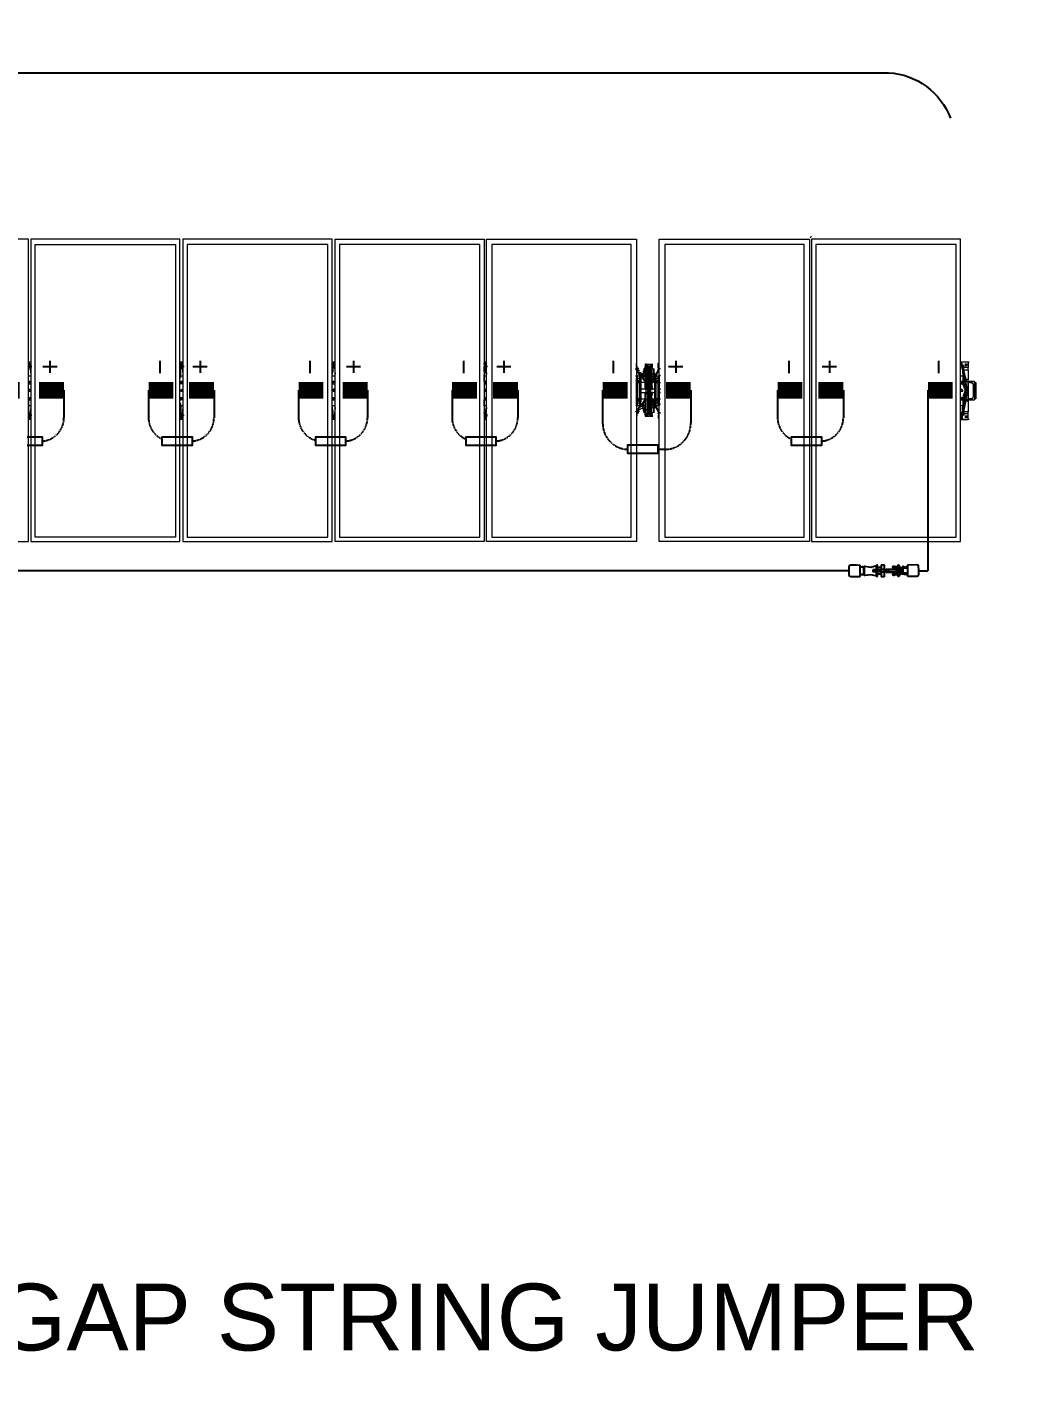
# Model space of a CAD drawing. Header units: feet. Extents: x -9903 to 12307, y -41 to 4121.
# Drawn here: x 2427 to 2721.9, y 1104.6 to 1510.7 of the extents above; entities that cross this region are included whole.
import ezdxf
from ezdxf import colors
from ezdxf.entities.mleader import LeaderData, LeaderLine
from ezdxf.lldxf.tags import DXFTag
from ezdxf.math import Vec2, Vec3

# ---------------------------------------------------------------- set-up
doc = ezdxf.new("R2010")
doc.units = ezdxf.units.FT
doc.header["$MEASUREMENT"] = 0
doc.linetypes.add('HIDDEN', pattern=[0.375, 0.25, -0.125])
for name, color, linetype in [('E-HARN-COMP', 8, 'Continuous'), ('E-TRNK-CABL-NEG', 6, 'HIDDEN'), ('E-TRUNK-CABLE-POS', 6, 'HIDDEN'), ('G-ANNO-TEXT', 1, 'Continuous'), ('Polarity-Text', 7, 'Continuous'), ('PV-DC-CABL-UG+', 5, 'DC+')]:
    doc.layers.add(name, color=color, linetype=linetype)
doc.styles.add('NEI-A', font='arial.ttf')
tags = doc.linetypes.add('DC+', pattern='A,0.176989,-0.049113,["DC+",NEI-A,S=0.1,R=0,X=0,Y=-0.05],-0.049113,-0.250887,0.176989', length=0.703091).pattern_tags.tags
tags[6] = DXFTag(74, 10)

# ---------------------------------------------------------------- blocks, each defined once
blk = doc.blocks.new('A$Cc93f9aa1')
at = {"lineweight": 5}
for points in [[(11.8429, 0.4666), (11.6112, 0.4666), (11.6112, 0), (11.8429, 0)], [(11.8462, 0), (12.0762, 0), (12.0762, 0.4666), (11.8462, 0.4666)], [(12.0812, 0), (12.3112, 0), (12.3112, 0.4666), (12.0812, 0.4666)], [(12.5462, 0), (12.3162, 0), (12.3162, 0.4666), (12.5462, 0.4666)], [(12.7811, 0.4666), (12.7811, 0), (12.5495, 0), (12.5495, 0.4666)], [(12.8161, 0.4666), (13.0478, 0.4666), (13.0478, 0), (12.8161, 0)], [(13.2811, 0.4666), (13.0511, 0.4666), (13.0511, 0), (13.2811, 0)], [(11.8529, 0.0067), (11.8529, 0.4583), (12.0695, 0.4583), (12.0695, 0.0067)], [(12.3045, 0.0067), (12.3045, 0.4583), (12.0878, 0.4583), (12.0878, 0.0067)], [(12.5395, 0.0067), (12.5395, 0.4583), (12.3228, 0.4583), (12.3228, 0.0067)], [(12.7728, 0.4583), (12.5578, 0.4583), (12.5578, 0.0067), (12.7728, 0.0067)], [(12.8245, 0.4583), (12.8245, 0.0067), (13.0395, 0.0067), (13.0395, 0.4583)], [(13.0578, 0.4583), (13.0578, 0.0067), (13.2745, 0.0067), (13.2745, 0.4583)], [(12.7928, 0.2667), (12.7945, 0.2667), (12.7945, 0.2583), (12.7928, 0.2583)], [(12.7978, 0.2717), (12.7961, 0.2717)], [(12.7978, 0.2617), (12.7961, 0.2617)], [(12.8045, 0.2617), (12.8028, 0.2617)], [(11.8445, 0.235), (11.8445, 0.2333), (11.8429, 0.2333), (11.8429, 0.2317), (11.8445, 0.2317), (11.8462, 0.2317), (11.8462, 0.2333)], [(12.0795, 0.235), (12.0778, 0.2333), (12.0778, 0.2317), (12.0812, 0.2317), (12.0812, 0.2333), (12.0795, 0.2333)], [(12.3145, 0.235), (12.3128, 0.235), (12.3128, 0.2317), (12.3162, 0.2317), (12.3162, 0.2333), (12.3145, 0.2333)], [(12.5478, 0.235), (12.5478, 0.2333), (12.5462, 0.2333), (12.5462, 0.2317), (12.5478, 0.2317), (12.5495, 0.2317), (12.5495, 0.2333), (12.5495, 0.235)], [(12.7828, 0.245), (12.7811, 0.245)], [(12.7828, 0.235), (12.7811, 0.235)], [(12.7845, 0.2483), (12.7861, 0.2483), (12.7861, 0.245), (12.7845, 0.245), (12.7828, 0.2467), (12.7828, 0.2483)], [(12.7845, 0.2483), (12.7828, 0.2467), (12.7845, 0.245), (12.7861, 0.2467)], [(12.7861, 0.2467), (12.7845, 0.2467)], [(12.7945, 0.2483), (12.7928, 0.2483), (12.7911, 0.25), (12.7928, 0.2483)], [(12.7978, 0.2467), (12.7978, 0.2183), (12.7961, 0.2183), (12.7961, 0.2467)], [(12.7978, 0.2367), (12.7961, 0.2367)], [(12.8011, 0.2183), (12.8011, 0.2467), (12.8028, 0.2467), (12.8028, 0.2183)], [(12.8128, 0.2483), (12.8111, 0.2467), (12.8128, 0.245), (12.8145, 0.2467)], [(12.8178, 0.235), (12.8161, 0.235)], [(13.2895, 0.25), (13.2878, 0.25)], [(12.7828, 0.23), (12.7811, 0.23)], [(12.7828, 0.22), (12.7811, 0.22)], [(12.7861, 0.2167), (12.7861, 0.2183), (12.7861, 0.22), (12.7845, 0.22), (12.7828, 0.22), (12.7828, 0.2183), (12.7828, 0.2167), (12.7845, 0.2167)], [(12.7845, 0.22), (12.7828, 0.2183), (12.7845, 0.2167), (12.7861, 0.2183)], [(12.7861, 0.2183), (12.7845, 0.2183)], [(12.7861, 0.2183), (12.7845, 0.2183)], [(12.7911, 0.2133), (12.7911, 0.215), (12.7945, 0.215), (12.7945, 0.2117), (12.7945, 0.21), (12.7928, 0.21), (12.7928, 0.2083)], [(12.7961, 0.2167), (12.7945, 0.2167)], [(12.7978, 0.23), (12.7961, 0.23)], [(12.7978, 0.23), (12.7961, 0.23)], [(12.8061, 0.23), (12.8045, 0.23)], [(12.8061, 0.23), (12.8045, 0.23)], [(12.8128, 0.22), (12.8111, 0.2183), (12.8128, 0.2167), (12.8145, 0.2183)], [(12.8145, 0.21), (12.8145, 0.2133), (12.8161, 0.2133), (12.8161, 0.2117)], [(12.8178, 0.23), (12.8161, 0.23)], [(13.2911, 0.23), (13.2895, 0.23), (13.2878, 0.22), (13.2895, 0.22)], [(13.2961, 0.22), (13.2945, 0.22)], [(12.7961, 0.1967), (12.7961, 0.195), (12.7945, 0.195)], [(12.7978, 0.2033), (12.7961, 0.2033)], [(12.7995, 0.1967), (12.7978, 0.1967)], [(12.7995, 0.195), (12.7978, 0.195)], [(12.8028, 0.195), (12.8011, 0.195)]]:
    blk.add_lwpolyline(points, close=True, dxfattribs=at)
at = {"color": 2, "lineweight": 5}
blk.add_lwpolyline([(13.0495, 0.4683), (13.0511, 0.4716)], dxfattribs=at)
at = {"lineweight": 5}
for points in [[(11.8462, 0.2767), (11.8429, 0.2767)], [(11.8445, 0.27), (11.8445, 0.2733), (11.8429, 0.2717), (11.8429, 0.27), (11.8429, 0.2683)], [(11.8445, 0.255), (11.8429, 0.255), (11.8429, 0.2633), (11.8445, 0.2733)], [(11.8445, 0.2733), (11.8445, 0.275), (11.8445, 0.2733)], [(12.0812, 0.2767), (12.0762, 0.2767)], [(12.0762, 0.255), (12.0778, 0.255), (12.0778, 0.2633), (12.0795, 0.2733)], [(12.0812, 0.275), (12.0795, 0.275), (12.0795, 0.2733), (12.0778, 0.2733), (12.0778, 0.27), (12.0778, 0.2683)], [(12.0795, 0.27), (12.0795, 0.2733), (12.0795, 0.275)], [(12.3162, 0.2767), (12.3112, 0.2767)], [(12.3128, 0.255), (12.3112, 0.255), (12.3112, 0.2567), (12.3128, 0.2633), (12.3128, 0.2733), (12.3128, 0.27), (12.3112, 0.2683)], [(12.3145, 0.27), (12.3145, 0.2733), (12.3145, 0.275), (12.3128, 0.275), (12.3128, 0.2733), (12.3145, 0.2733)], [(12.5495, 0.2767), (12.5462, 0.2767)], [(12.5478, 0.255), (12.5462, 0.255), (12.5462, 0.2567), (12.5478, 0.2633), (12.5478, 0.2733), (12.5478, 0.275), (12.5478, 0.2733), (12.5478, 0.2717), (12.5462, 0.27), (12.5462, 0.2683)], [(12.5478, 0.275), (12.5495, 0.275)], [(12.5495, 0.27), (12.5495, 0.2733)], [(12.7811, 0.2667), (12.7828, 0.2667), (12.7828, 0.2683), (12.7811, 0.2683), (12.7811, 0.27), (12.7811, 0.275)], [(12.8045, 0.2683), (12.8028, 0.2683), (12.8011, 0.2683), (12.8011, 0.27), (12.7995, 0.27), (12.7978, 0.27), (12.7995, 0.27), (12.7978, 0.27), (12.7961, 0.2717), (12.7961, 0.2733), (12.7945, 0.2733), (12.7945, 0.27), (12.7961, 0.27), (12.7961, 0.2683), (12.7978, 0.2683), (12.7995, 0.2683), (12.7995, 0.2667)], [(12.7961, 0.2733), (12.7978, 0.2733), (12.8028, 0.2733), (12.8045, 0.2733), (12.8061, 0.2733)], [(12.8061, 0.2717), (12.8045, 0.2717), (12.8028, 0.27), (12.8045, 0.27), (12.8045, 0.2733), (12.8045, 0.2717)], [(12.8111, 0.255), (12.8095, 0.255), (12.8111, 0.255), (12.8111, 0.2533), (12.8111, 0.2517), (12.8145, 0.2517), (12.8145, 0.255), (12.8111, 0.255), (12.8161, 0.265), (12.8145, 0.265), (12.8161, 0.2667), (12.8145, 0.2667), (12.8145, 0.27), (12.8145, 0.275), (12.8161, 0.275)], [(13.2928, 0.2767), (13.2811, 0.2767)], [(13.2828, 0.27), (13.2828, 0.2733), (13.2811, 0.2733), (13.2811, 0.2717)], [(13.2945, 0.2767), (13.2928, 0.2767), (13.2928, 0.2683), (13.2861, 0.2683), (13.2861, 0.2717), (13.2845, 0.2717), (13.2845, 0.27), (13.2828, 0.2733), (13.2845, 0.255), (13.2861, 0.255), (13.2861, 0.2533), (13.2845, 0.27), (13.2845, 0.2683), (13.2845, 0.2667), (13.2861, 0.265), (13.2861, 0.2683), (13.2845, 0.2683)], [(13.2828, 0.2733), (13.2828, 0.275), (13.2828, 0.2733)], [(13.2895, 0.2733), (13.2878, 0.2733), (13.2911, 0.2733), (13.2928, 0.2733)], [(11.8445, 0.2467), (11.8429, 0.2467), (11.8429, 0.255)], [(12.0812, 0.2467), (12.0778, 0.2467), (12.0762, 0.2467), (12.0762, 0.2517), (12.0778, 0.2533), (12.0778, 0.255)], [(12.3128, 0.2467), (12.3112, 0.2467), (12.3112, 0.255)], [(12.5478, 0.2467), (12.5462, 0.2467), (12.5462, 0.255)], [(12.7861, 0.2117), (12.7861, 0.2133), (12.7828, 0.2133), (12.7828, 0.2117), (12.7811, 0.21), (12.7811, 0.2133), (12.7828, 0.2133), (12.7828, 0.215), (12.7811, 0.215), (12.7811, 0.25), (12.7828, 0.25), (12.7828, 0.2517), (12.7828, 0.2533), (12.7811, 0.255), (12.7811, 0.2533), (12.7811, 0.255), (12.7811, 0.2517), (12.7861, 0.2517), (12.7861, 0.2533), (12.7861, 0.255), (12.7828, 0.265), (12.7811, 0.265), (12.7795, 0.2667)], [(12.7795, 0.255), (12.7795, 0.255)], [(12.7811, 0.27), (12.7811, 0.27)], [(12.7811, 0.2667), (12.7811, 0.2667)], [(12.7811, 0.265), (12.7861, 0.255), (12.7811, 0.255), (12.7811, 0.2567)], [(12.7811, 0.25), (12.7811, 0.2517)], [(12.7845, 0.2667), (12.7828, 0.2667), (12.7828, 0.2633), (12.7828, 0.265), (12.7845, 0.265), (12.7845, 0.2633)], [(12.7845, 0.2617), (12.7911, 0.2583), (12.7911, 0.2567)], [(12.7861, 0.2583), (12.7911, 0.2533)], [(12.7895, 0.2533), (12.7878, 0.2533), (12.7895, 0.2533), (12.7895, 0.2517), (12.7911, 0.2517), (12.7878, 0.255), (12.7878, 0.2517), (12.7861, 0.2517), (12.7878, 0.2517), (12.7878, 0.215), (12.7861, 0.215)], [(12.7861, 0.255), (12.7878, 0.255), (12.7861, 0.255), (12.7861, 0.2533)], [(12.7928, 0.2667), (12.7911, 0.2617), (12.7911, 0.25), (12.7911, 0.2517)], [(12.7911, 0.26), (12.7911, 0.25), (12.7928, 0.25), (12.7945, 0.2483), (12.7961, 0.2483)], [(12.7945, 0.255), (12.7945, 0.25), (12.7928, 0.25), (12.7911, 0.2517), (12.7928, 0.2567), (12.7928, 0.255), (12.7945, 0.255), (12.7945, 0.2583)], [(12.7928, 0.2667), (12.7928, 0.2667)], [(12.7928, 0.26), (12.7928, 0.26)], [(12.7961, 0.27), (12.7945, 0.27), (12.7961, 0.27), (12.7978, 0.27), (12.7961, 0.27), (12.7978, 0.27), (12.7978, 0.2683), (12.7961, 0.2683), (12.7961, 0.2467)], [(12.7961, 0.2383), (12.7945, 0.2383), (12.7945, 0.2617), (12.7945, 0.27)], [(12.7945, 0.2667), (12.7961, 0.2667)], [(12.7961, 0.27), (12.7961, 0.27)], [(12.8028, 0.2467), (12.8028, 0.2683), (12.8011, 0.2683), (12.8011, 0.2467), (12.7995, 0.2467), (12.7995, 0.2183), (12.7978, 0.2183), (12.7978, 0.1967), (12.7961, 0.1967), (12.7961, 0.2183)], [(12.7978, 0.2717), (12.7995, 0.2717)], [(12.7978, 0.2667), (12.7995, 0.2667), (12.7995, 0.2467), (12.7978, 0.2467), (12.7978, 0.2683), (12.7995, 0.2683), (12.8011, 0.2683), (12.8028, 0.2683), (12.8028, 0.27), (12.8011, 0.27), (12.8028, 0.27), (12.8011, 0.27), (12.8028, 0.27), (12.8045, 0.27), (12.8028, 0.27), (12.8045, 0.27), (12.8061, 0.27)], [(12.8011, 0.2667), (12.8028, 0.2667)], [(12.8028, 0.2717), (12.8045, 0.2717), (12.8028, 0.2717)], [(12.8045, 0.27), (12.8045, 0.2617), (12.8045, 0.2383), (12.8028, 0.2383)], [(12.8028, 0.27), (12.8028, 0.27)], [(12.8078, 0.2517), (12.8078, 0.25), (12.8078, 0.2617), (12.8078, 0.2667), (12.8078, 0.2583), (12.8045, 0.2583), (12.8045, 0.2667), (12.8061, 0.2667), (12.8045, 0.2667)], [(12.8045, 0.2583), (12.8045, 0.255), (12.8078, 0.255), (12.8078, 0.2567), (12.8078, 0.2583)], [(12.8078, 0.2567), (12.8078, 0.2517), (12.8078, 0.25), (12.8061, 0.25), (12.8045, 0.255)], [(12.8061, 0.2667), (12.8061, 0.2667)], [(12.8061, 0.25), (12.8061, 0.2483), (12.8078, 0.25), (12.8061, 0.2483), (12.8078, 0.25), (12.8095, 0.25), (12.8095, 0.26)], [(12.8078, 0.26), (12.8078, 0.26)], [(12.8145, 0.265), (12.8095, 0.255), (12.8111, 0.255), (12.8111, 0.2533)], [(12.8145, 0.255), (12.8161, 0.255), (12.8161, 0.2533), (12.8161, 0.255), (12.8161, 0.2533), (12.8161, 0.2517), (12.8145, 0.2517), (12.8145, 0.25), (12.8161, 0.25), (12.8161, 0.215), (12.8145, 0.215), (12.8145, 0.2133), (12.8111, 0.2133), (12.8111, 0.2117), (12.8111, 0.21), (12.8095, 0.21), (12.8145, 0.2), (12.8161, 0.2), (12.8145, 0.2017)], [(12.8111, 0.215), (12.8095, 0.215), (12.8095, 0.2517), (12.8111, 0.2517), (12.8095, 0.2517), (12.8095, 0.255)], [(12.8095, 0.2517), (12.8095, 0.2517)], [(12.8111, 0.2517), (12.8111, 0.2517)], [(12.8145, 0.27), (12.8145, 0.27)], [(12.8145, 0.2667), (12.8145, 0.2667)], [(12.8161, 0.2567), (12.8161, 0.255)], [(12.8161, 0.2517), (12.8161, 0.25)], [(12.8178, 0.255), (12.8178, 0.255)], [(13.2845, 0.255), (13.2845, 0.2467), (13.2811, 0.2467)], [(13.2811, 0.245), (13.2845, 0.245), (13.2861, 0.245), (13.2861, 0.2533), (13.2878, 0.25), (13.2878, 0.2467)], [(13.2845, 0.2667), (13.2878, 0.25), (13.2895, 0.25), (13.2861, 0.265), (13.2928, 0.265), (13.2928, 0.2683)], [(13.2928, 0.265), (13.2928, 0.25), (13.2895, 0.25), (13.2895, 0.2467), (13.2878, 0.2467), (13.2878, 0.245), (13.2861, 0.245), (13.2878, 0.245), (13.2895, 0.245), (13.2895, 0.2467), (13.2928, 0.2467), (13.2928, 0.25)], [(13.2878, 0.2717), (13.2911, 0.2717)], [(11.8462, 0.2467), (11.8429, 0.2467)], [(11.8462, 0.245), (11.8429, 0.245), (11.8445, 0.245)], [(11.8429, 0.245), (11.8429, 0.2433), (11.8462, 0.2433)], [(12.0762, 0.2467), (12.0778, 0.2467)], [(12.0812, 0.245), (12.0778, 0.245), (12.0762, 0.245)], [(12.0812, 0.2433), (12.0778, 0.2433), (12.0762, 0.2433)], [(12.0778, 0.2433), (12.0778, 0.245)], [(12.3162, 0.2467), (12.3112, 0.2467)], [(12.3162, 0.245), (12.3112, 0.245), (12.3128, 0.245)], [(12.3112, 0.245), (12.3112, 0.2433), (12.3162, 0.2433)], [(12.5495, 0.2467), (12.5462, 0.2467)], [(12.5495, 0.245), (12.5462, 0.245), (12.5478, 0.245)], [(12.5462, 0.245), (12.5462, 0.2433), (12.5495, 0.2433)], [(12.7811, 0.2467), (12.7828, 0.2467), (12.7828, 0.2483), (12.7845, 0.2483), (12.7861, 0.2483), (12.7861, 0.2467), (12.7878, 0.2467)], [(12.7828, 0.2483), (12.7828, 0.2483)], [(12.7828, 0.2467), (12.7828, 0.245), (12.7845, 0.245), (12.7861, 0.245), (12.7861, 0.2467), (12.7845, 0.2467), (12.7861, 0.2467), (12.7845, 0.2467), (12.7861, 0.2467), (12.7845, 0.2467), (12.7861, 0.2467), (12.7845, 0.2467)], [(12.7828, 0.2467), (12.7828, 0.2467)], [(12.7828, 0.245), (12.7828, 0.245)], [(12.7845, 0.2483), (12.7845, 0.2483)], [(12.7845, 0.245), (12.7845, 0.245)], [(12.7861, 0.2483), (12.7861, 0.2483)], [(12.7861, 0.2467), (12.7861, 0.2467)], [(12.7861, 0.245), (12.7861, 0.245)], [(12.7945, 0.245), (12.7878, 0.245)], [(12.7978, 0.235), (12.7961, 0.235), (12.7945, 0.235), (12.7945, 0.2367), (12.7945, 0.2383), (12.7945, 0.2367), (12.7961, 0.235), (12.7878, 0.235), (12.7878, 0.23), (12.7961, 0.23), (12.7945, 0.2283), (12.7945, 0.2267), (12.7945, 0.23), (12.7961, 0.23), (12.7945, 0.23)], [(12.7945, 0.2467), (12.7945, 0.2483), (12.7961, 0.2483), (12.7945, 0.2483), (12.7945, 0.25)], [(12.8028, 0.23), (12.8095, 0.23), (12.8095, 0.235), (12.8028, 0.235)], [(12.8095, 0.2483), (12.8045, 0.2483), (12.8061, 0.2483), (12.8078, 0.2483), (12.8061, 0.2483), (12.8078, 0.2483)], [(12.8095, 0.245), (12.8045, 0.245), (12.8061, 0.2467), (12.8095, 0.2467)], [(12.8061, 0.235), (12.8045, 0.235), (12.8045, 0.2383), (12.8061, 0.2383)], [(12.8045, 0.2383), (12.8045, 0.2367), (12.8061, 0.2367), (12.8045, 0.2367), (12.8045, 0.235)], [(12.8095, 0.235), (12.8111, 0.235)], [(12.8111, 0.2467), (12.8111, 0.245), (12.8111, 0.2483), (12.8128, 0.2483), (12.8111, 0.2483), (12.8111, 0.2467), (12.8128, 0.2467), (12.8145, 0.2467), (12.8128, 0.245), (12.8111, 0.245), (12.8128, 0.245), (12.8145, 0.245), (12.8145, 0.2467), (12.8128, 0.2467), (12.8145, 0.2467), (12.8128, 0.2467), (12.8145, 0.2467), (12.8128, 0.2467), (12.8145, 0.2467), (12.8128, 0.2467), (12.8145, 0.2467), (12.8145, 0.2483), (12.8128, 0.2483), (12.8145, 0.2483), (12.8145, 0.2467)], [(12.8111, 0.2483), (12.8111, 0.2483)], [(12.8111, 0.2467), (12.8111, 0.2467)], [(12.8111, 0.245), (12.8111, 0.245)], [(12.8128, 0.2483), (12.8128, 0.2483)], [(12.8128, 0.245), (12.8128, 0.245)], [(12.8145, 0.2483), (12.8145, 0.2483)], [(12.8145, 0.2467), (12.8145, 0.2467)], [(12.8145, 0.245), (12.8145, 0.245)], [(12.8161, 0.245), (12.8178, 0.245)], [(13.2811, 0.2433), (13.2845, 0.2433), (13.2845, 0.245), (13.2845, 0.2433), (13.2845, 0.245)], [(13.2811, 0.2317), (13.2845, 0.2317), (13.2845, 0.2333), (13.2828, 0.2333), (13.2828, 0.235), (13.2811, 0.2333)], [(13.2895, 0.2317), (13.2895, 0.235), (13.2861, 0.2433), (13.2861, 0.245), (13.2845, 0.245), (13.2845, 0.2467)], [(13.2878, 0.235), (13.2845, 0.2433), (13.2861, 0.2433), (13.2845, 0.2433), (13.2861, 0.2433), (13.2861, 0.245), (13.2845, 0.245), (13.2861, 0.245)], [(13.2895, 0.235), (13.2878, 0.235), (13.2878, 0.2317), (13.2845, 0.2233)], [(13.2878, 0.245), (13.2895, 0.235), (13.2911, 0.235), (13.2895, 0.235), (13.2895, 0.23), (13.2878, 0.23)], [(13.2911, 0.2317), (13.2911, 0.235), (13.2895, 0.245)], [(13.2945, 0.2467), (13.2928, 0.2467), (13.2945, 0.2467), (13.2961, 0.245), (13.2978, 0.245), (13.2961, 0.245), (13.2928, 0.245), (13.2928, 0.2183), (13.2945, 0.2183), (13.2945, 0.22), (13.2961, 0.22), (13.2961, 0.2183), (13.2961, 0.22), (13.2978, 0.22), (13.2995, 0.22), (13.2995, 0.2217)], [(13.2978, 0.2467), (13.2961, 0.2467), (13.2945, 0.2467), (13.2928, 0.2467), (13.2928, 0.245), (13.2945, 0.245)], [(13.2928, 0.2467), (13.2961, 0.2467), (13.2978, 0.2467), (13.2978, 0.245), (13.2995, 0.245), (13.2995, 0.2433), (13.3011, 0.2433)], [(13.2928, 0.22), (13.2928, 0.2233), (13.2928, 0.2417), (13.2928, 0.245)], [(13.3028, 0.2467), (13.2995, 0.2467), (13.2945, 0.2467), (13.2961, 0.2467), (13.2961, 0.245)], [(13.2995, 0.2433), (13.2995, 0.245), (13.2978, 0.245), (13.2961, 0.245), (13.2961, 0.2467)], [(13.2995, 0.245), (13.2978, 0.245)], [(13.3011, 0.2283), (13.3011, 0.2233), (13.3011, 0.2433), (13.3011, 0.2383)], [(13.3011, 0.2267), (13.3011, 0.2283), (13.3011, 0.2383), (13.3028, 0.2383)], [(13.3011, 0.2367), (13.3011, 0.2383), (13.3011, 0.2367)], [(13.3028, 0.245), (13.3045, 0.245), (13.3045, 0.22), (13.3028, 0.22)], [(11.8462, 0.2217), (11.8429, 0.2217), (11.8429, 0.22)], [(11.8462, 0.22), (11.8429, 0.22), (11.8445, 0.22)], [(11.8445, 0.2183), (11.8429, 0.2183), (11.8429, 0.21), (11.8429, 0.2), (11.8445, 0.1933), (11.8445, 0.1917), (11.8462, 0.1917)], [(11.8429, 0.2183), (11.8462, 0.2183)], [(12.0812, 0.2217), (12.0778, 0.2217), (12.0762, 0.2217)], [(12.0762, 0.22), (12.0778, 0.22), (12.0812, 0.22)], [(12.0778, 0.21), (12.0778, 0.2117), (12.0762, 0.215), (12.0762, 0.2183), (12.0778, 0.2183), (12.0762, 0.2183)], [(12.0762, 0.21), (12.0778, 0.21), (12.0778, 0.2), (12.0795, 0.1933), (12.0795, 0.1917), (12.0812, 0.1917)], [(12.0778, 0.22), (12.0778, 0.2217)], [(12.0812, 0.2183), (12.0778, 0.2183)], [(12.3162, 0.2217), (12.3112, 0.2217), (12.3112, 0.22)], [(12.3162, 0.22), (12.3112, 0.22), (12.3128, 0.22)], [(12.3145, 0.1917), (12.3128, 0.1917), (12.3128, 0.2), (12.3112, 0.21), (12.3112, 0.2183), (12.3128, 0.2183)], [(12.3112, 0.2183), (12.3162, 0.2183)], [(12.5495, 0.2217), (12.5462, 0.2217), (12.5462, 0.22)], [(12.5495, 0.22), (12.5462, 0.22), (12.5478, 0.22)], [(12.5478, 0.1917), (12.5478, 0.2), (12.5462, 0.21), (12.5462, 0.2183), (12.5478, 0.2183)], [(12.5462, 0.2183), (12.5495, 0.2183)], [(12.7795, 0.21), (12.7795, 0.21)], [(12.7811, 0.2183), (12.7828, 0.2183), (12.7828, 0.22), (12.7845, 0.22), (12.7861, 0.22), (12.7861, 0.2183), (12.7861, 0.2167), (12.7845, 0.2167), (12.7828, 0.2183)], [(12.7811, 0.2133), (12.7811, 0.215)], [(12.7811, 0.2117), (12.7811, 0.21), (12.7861, 0.21), (12.7811, 0.2), (12.7828, 0.2), (12.7861, 0.21), (12.7861, 0.2117), (12.7861, 0.21), (12.7878, 0.21), (12.7911, 0.2133), (12.7895, 0.2133), (12.7895, 0.2117), (12.7878, 0.2117), (12.7895, 0.2117)], [(12.7828, 0.22), (12.7828, 0.22)], [(12.7828, 0.2183), (12.7828, 0.2183)], [(12.7828, 0.2167), (12.7828, 0.2167)], [(12.7845, 0.22), (12.7845, 0.22)], [(12.7845, 0.2183), (12.7861, 0.2183)], [(12.7845, 0.2183), (12.7861, 0.2183)], [(12.7845, 0.2183), (12.7861, 0.2183)], [(12.7845, 0.2183), (12.7861, 0.2183)], [(12.7845, 0.2183), (12.7861, 0.2183)], [(12.7845, 0.2167), (12.7845, 0.2167)], [(12.7861, 0.22), (12.7861, 0.22)], [(12.7861, 0.2183), (12.7861, 0.2183)], [(12.7861, 0.2167), (12.7861, 0.2167)], [(12.7861, 0.215), (12.7861, 0.215)], [(12.7861, 0.2133), (12.7878, 0.2133), (12.7878, 0.21), (12.7861, 0.21)], [(12.7861, 0.2067), (12.7911, 0.2117)], [(12.7878, 0.22), (12.7945, 0.22)], [(12.7878, 0.215), (12.7878, 0.215)], [(12.7911, 0.205), (12.7911, 0.215), (12.7928, 0.2167), (12.7945, 0.2167), (12.7928, 0.2167), (12.7911, 0.215)], [(12.7928, 0.1983), (12.7911, 0.205), (12.7911, 0.215), (12.7911, 0.2133)], [(12.7945, 0.215), (12.7945, 0.2167), (12.7928, 0.215)], [(12.7945, 0.2067), (12.7945, 0.1983), (12.7928, 0.1983), (12.7928, 0.2067), (12.7945, 0.2067), (12.7945, 0.21)], [(12.7945, 0.195), (12.7945, 0.1933), (12.7961, 0.1933), (12.7961, 0.195), (12.7945, 0.195), (12.7945, 0.2033), (12.7945, 0.2267), (12.7961, 0.2267)], [(12.7961, 0.2167), (12.7945, 0.2167), (12.7945, 0.2183)], [(12.7961, 0.1933), (12.8028, 0.1933), (12.8045, 0.1933), (12.8028, 0.1933), (12.8028, 0.195), (12.8011, 0.195), (12.8028, 0.195), (12.8045, 0.195), (12.8045, 0.2033), (12.8028, 0.2033), (12.8045, 0.2033), (12.8045, 0.2267), (12.8028, 0.2267)], [(12.8028, 0.2183), (12.8028, 0.1967), (12.8011, 0.1967), (12.8011, 0.2183), (12.7995, 0.2183), (12.7995, 0.1983), (12.7978, 0.1983)], [(12.8045, 0.2267), (12.8045, 0.23), (12.8045, 0.2267), (12.8061, 0.2267)], [(12.8095, 0.2183), (12.8061, 0.2183), (12.8045, 0.22), (12.8095, 0.22)], [(12.8095, 0.205), (12.8095, 0.215), (12.8078, 0.215), (12.8061, 0.2167), (12.8045, 0.2167), (12.8095, 0.2167)], [(12.8045, 0.21), (12.8045, 0.2067), (12.8078, 0.2067), (12.8078, 0.2083), (12.8078, 0.21), (12.8061, 0.21), (12.8045, 0.2117), (12.8061, 0.215), (12.8078, 0.215), (12.8078, 0.2083)], [(12.8061, 0.215), (12.8061, 0.2167), (12.8078, 0.2167), (12.8061, 0.2167), (12.8078, 0.215), (12.8061, 0.2167), (12.8078, 0.2167)], [(12.8078, 0.2067), (12.8078, 0.1983), (12.8078, 0.215), (12.8078, 0.2133)], [(12.8095, 0.215), (12.8095, 0.215)], [(12.8111, 0.2117), (12.8095, 0.2117), (12.8095, 0.21), (12.8095, 0.2133), (12.8111, 0.2133)], [(12.8095, 0.21), (12.8111, 0.21)], [(12.8128, 0.2183), (12.8145, 0.2183), (12.8128, 0.2183), (12.8145, 0.2183), (12.8128, 0.2183), (12.8145, 0.2183), (12.8128, 0.2183), (12.8145, 0.2183), (12.8128, 0.2183), (12.8145, 0.2183), (12.8145, 0.22), (12.8128, 0.22), (12.8111, 0.22), (12.8111, 0.2183), (12.8111, 0.2167), (12.8128, 0.2167), (12.8145, 0.2183), (12.8145, 0.2167), (12.8128, 0.2167), (12.8111, 0.2167), (12.8111, 0.2183), (12.8111, 0.22), (12.8128, 0.22), (12.8145, 0.22), (12.8145, 0.2183)], [(12.8111, 0.22), (12.8111, 0.22)], [(12.8111, 0.2183), (12.8111, 0.2183)], [(12.8111, 0.2167), (12.8111, 0.2167)], [(12.8111, 0.215), (12.8111, 0.215)], [(12.8161, 0.2), (12.8111, 0.21), (12.8145, 0.21)], [(12.8128, 0.22), (12.8128, 0.22)], [(12.8128, 0.2167), (12.8128, 0.2167)], [(12.8145, 0.22), (12.8145, 0.22)], [(12.8145, 0.2183), (12.8145, 0.2183)], [(12.8145, 0.2167), (12.8145, 0.2167)], [(12.8161, 0.22), (12.8178, 0.22)], [(12.8161, 0.215), (12.8161, 0.2133)], [(12.8178, 0.2117), (12.8161, 0.2117), (12.8161, 0.21)], [(12.8178, 0.21), (12.8178, 0.21)], [(13.2861, 0.2217), (13.2845, 0.2217), (13.2845, 0.22), (13.2845, 0.2217), (13.2811, 0.2217)], [(13.2811, 0.22), (13.2845, 0.22), (13.2861, 0.22), (13.2878, 0.22)], [(13.2811, 0.2183), (13.2845, 0.2183)], [(13.2828, 0.1917), (13.2845, 0.21), (13.2861, 0.2117), (13.2861, 0.22), (13.2878, 0.22), (13.2895, 0.22), (13.2895, 0.2183), (13.2878, 0.2183), (13.2878, 0.22), (13.2878, 0.215), (13.2878, 0.2167), (13.2895, 0.2167), (13.2878, 0.2167), (13.2878, 0.215), (13.2845, 0.2), (13.2861, 0.2), (13.2895, 0.2167), (13.2928, 0.2167), (13.2928, 0.2)], [(13.2845, 0.2217), (13.2845, 0.22), (13.2861, 0.22), (13.2861, 0.2217), (13.2845, 0.2217), (13.2861, 0.2217), (13.2845, 0.22), (13.2861, 0.22), (13.2845, 0.22), (13.2845, 0.2183), (13.2845, 0.21)], [(13.2845, 0.1967), (13.2845, 0.195), (13.2861, 0.2117), (13.2878, 0.215), (13.2895, 0.215)], [(13.2878, 0.2217), (13.2861, 0.2217), (13.2895, 0.23), (13.2911, 0.23)], [(13.2928, 0.2167), (13.2928, 0.2183), (13.2895, 0.2183), (13.2895, 0.2167)], [(13.3011, 0.2217), (13.2995, 0.2217), (13.2995, 0.22), (13.2978, 0.22), (13.2978, 0.2183), (13.2961, 0.2183), (13.2928, 0.2183), (13.2945, 0.2183), (13.2995, 0.2183), (13.3028, 0.2183)], [(13.2945, 0.22), (13.2928, 0.22), (13.2961, 0.22), (13.2978, 0.22), (13.2961, 0.22), (13.2978, 0.22), (13.2995, 0.22)], [(13.2928, 0.2183), (13.2945, 0.2183)], [(11.8445, 0.19), (11.8445, 0.1933), (11.8429, 0.1933), (11.8429, 0.195), (11.8429, 0.1967)], [(11.8445, 0.195), (11.8445, 0.1917), (11.8445, 0.19), (11.8462, 0.19)], [(12.0778, 0.1967), (12.0778, 0.195), (12.0778, 0.1917), (12.0795, 0.1917), (12.0795, 0.19), (12.0795, 0.1917), (12.0795, 0.195)], [(12.3112, 0.1967), (12.3128, 0.195), (12.3128, 0.19), (12.3145, 0.19), (12.3145, 0.1917), (12.3145, 0.195)], [(12.5462, 0.1967), (12.5462, 0.195), (12.5478, 0.1933), (12.5478, 0.19), (12.5495, 0.19)], [(12.5495, 0.195), (12.5495, 0.1917), (12.5478, 0.1917), (12.5478, 0.19)], [(12.7811, 0.2017), (12.7795, 0.2)], [(12.7811, 0.1983), (12.7828, 0.1983), (12.7811, 0.1967)], [(12.7811, 0.1983), (12.7811, 0.1983)], [(12.7811, 0.195), (12.7811, 0.19)], [(12.7811, 0.195), (12.7811, 0.195)], [(12.7845, 0.2017), (12.7845, 0.2), (12.7828, 0.2), (12.7828, 0.2017), (12.7828, 0.1983), (12.7845, 0.1983)], [(12.7845, 0.2033), (12.7911, 0.2067), (12.7911, 0.2083)], [(12.7928, 0.205), (12.7928, 0.205)], [(12.7945, 0.1983), (12.7961, 0.1983)], [(12.7978, 0.1933), (12.7961, 0.1933), (12.7978, 0.1933), (12.7961, 0.1933), (12.7978, 0.195), (12.7995, 0.195), (12.7978, 0.195), (12.7978, 0.1967)], [(12.7978, 0.195), (12.7961, 0.195), (12.7961, 0.1967)], [(12.7995, 0.1983), (12.7995, 0.1967), (12.8011, 0.1967), (12.8028, 0.1967), (12.8011, 0.1967), (12.8011, 0.195), (12.8028, 0.195), (12.8045, 0.1933), (12.8061, 0.1933), (12.8045, 0.1933), (12.8028, 0.1933)], [(12.8011, 0.1983), (12.8028, 0.1983)], [(12.8028, 0.195), (12.8028, 0.1967), (12.8028, 0.195), (12.8045, 0.195), (12.8045, 0.1933)], [(12.8061, 0.195), (12.8045, 0.195), (12.8028, 0.1967)], [(12.8045, 0.1983), (12.8061, 0.1983), (12.8045, 0.1983), (12.8045, 0.2067)], [(12.8078, 0.205), (12.8078, 0.205)], [(12.8145, 0.1967), (12.8145, 0.1983), (12.8161, 0.1983)], [(12.8145, 0.1983), (12.8145, 0.1983)], [(12.8145, 0.195), (12.8145, 0.19), (12.8161, 0.19)], [(13.2811, 0.1933), (13.2828, 0.1917), (13.2828, 0.19), (13.2845, 0.19)], [(13.2945, 0.1883), (13.2928, 0.1883), (13.2928, 0.1967), (13.2861, 0.1967), (13.2861, 0.195), (13.2845, 0.195), (13.2828, 0.1917), (13.2828, 0.19)], [(13.2845, 0.1917), (13.2828, 0.1917), (13.2828, 0.195)], [(13.2928, 0.1967), (13.2928, 0.2), (13.2861, 0.2), (13.2861, 0.1967), (13.2845, 0.1967), (13.2845, 0.1983)], [(13.2911, 0.1933), (13.2878, 0.1933)], [(13.2895, 0.1917), (13.2878, 0.1917), (13.2911, 0.1917), (13.2928, 0.1917)], [(11.8462, 0.1883), (11.8429, 0.1883)], [(12.0812, 0.1883), (12.0762, 0.1883)], [(12.3162, 0.1883), (12.3112, 0.1883)], [(12.5495, 0.1883), (12.5462, 0.1883)], [(13.2811, 0.1883), (13.2928, 0.1883)]]:
    blk.add_lwpolyline(points, dxfattribs=at)
at = {"color": 8, "lineweight": 5, "true_color": 0x808080}
for points in [[(11.8462, 0.2767), (11.8429, 0.2767)], [(11.8429, 0.2733), (11.8429, 0.275), (11.8445, 0.275)], [(11.8445, 0.2733), (11.8445, 0.2733)], [(11.8445, 0.2733), (11.8462, 0.2583)], [(12.0812, 0.2767), (12.0762, 0.2767)], [(12.0762, 0.2733), (12.0778, 0.2733), (12.0778, 0.275), (12.0795, 0.275)], [(12.0795, 0.2733), (12.0795, 0.2733)], [(12.0795, 0.2733), (12.0812, 0.2583)], [(12.3162, 0.2767), (12.3112, 0.2767)], [(12.3112, 0.2733), (12.3128, 0.2733), (12.3128, 0.275)], [(12.3145, 0.2733), (12.3145, 0.2733)], [(12.3145, 0.2733), (12.3162, 0.2583)], [(12.5495, 0.2767), (12.5462, 0.2767)], [(12.5462, 0.2733), (12.5462, 0.275), (12.5478, 0.275)], [(12.5478, 0.2733), (12.5495, 0.2583)], [(12.5495, 0.2733), (12.5495, 0.2733)], [(12.7961, 0.2733), (12.7961, 0.2717)], [(12.8028, 0.2717), (12.8028, 0.2733)], [(13.2928, 0.2767), (13.2811, 0.2767)], [(13.2811, 0.275), (13.2828, 0.275)], [(13.2811, 0.265), (13.2828, 0.2733)], [(11.8429, 0.2617), (11.8429, 0.27), (11.8445, 0.27)], [(11.8429, 0.2667), (11.8429, 0.2683)], [(11.8462, 0.255), (11.8429, 0.255)], [(11.8462, 0.2683), (11.8462, 0.27)], [(12.0762, 0.27), (12.0778, 0.27), (12.0778, 0.2683), (12.0762, 0.2617)], [(12.0762, 0.2683), (12.0778, 0.2683), (12.0762, 0.2667)], [(12.0812, 0.255), (12.0778, 0.255)], [(12.0812, 0.2683), (12.0812, 0.27)], [(12.3112, 0.27), (12.3128, 0.27), (12.3128, 0.2683), (12.3112, 0.2617)], [(12.3112, 0.2667), (12.3112, 0.2683), (12.3128, 0.2683)], [(12.3162, 0.255), (12.3112, 0.255)], [(12.3162, 0.2683), (12.3145, 0.27)], [(12.5462, 0.2617), (12.5462, 0.27), (12.5478, 0.27)], [(12.5462, 0.2667), (12.5462, 0.2683)], [(12.5495, 0.255), (12.5462, 0.255)], [(12.5495, 0.2683), (12.5495, 0.27)], [(12.7795, 0.2567), (12.7795, 0.2567)], [(12.7811, 0.2567), (12.7828, 0.2567)], [(12.7845, 0.26), (12.7861, 0.2583), (12.7878, 0.2583), (12.7895, 0.2567), (12.7911, 0.255)], [(12.7861, 0.2483), (12.7861, 0.2517)], [(12.7945, 0.2617), (12.7945, 0.27)], [(12.7945, 0.2583), (12.7961, 0.2583)], [(12.7945, 0.255), (12.7961, 0.255)], [(12.7961, 0.2717), (12.7961, 0.2717)], [(12.7961, 0.27), (12.7978, 0.27), (12.7995, 0.27), (12.7978, 0.27), (12.7995, 0.27), (12.8011, 0.27), (12.8028, 0.27), (12.8011, 0.27)], [(12.7961, 0.2617), (12.7961, 0.2383), (12.7961, 0.235), (12.7978, 0.235)], [(12.8028, 0.2717), (12.8028, 0.2717)], [(12.8028, 0.27), (12.8045, 0.27), (12.8045, 0.2617)], [(12.8028, 0.2617), (12.8028, 0.2383), (12.8028, 0.235)], [(12.8045, 0.2583), (12.8061, 0.2583)], [(12.8045, 0.255), (12.8061, 0.255)], [(12.8111, 0.2517), (12.8111, 0.2483)], [(12.8161, 0.2667), (12.8178, 0.2667)], [(12.8161, 0.2567), (12.8178, 0.2567)], [(12.8161, 0.2567), (12.8161, 0.2567)], [(13.2845, 0.255), (13.2811, 0.255)], [(12.7828, 0.25), (12.7828, 0.2483)], [(12.7828, 0.245), (12.7828, 0.22)], [(12.7861, 0.22), (12.7861, 0.245)], [(12.7945, 0.25), (12.7961, 0.25)], [(12.8045, 0.25), (12.8061, 0.25)], [(12.8045, 0.235), (12.8061, 0.235)], [(12.8111, 0.245), (12.8111, 0.22)], [(12.8145, 0.2483), (12.8145, 0.25)], [(12.8145, 0.22), (12.8145, 0.245)], [(13.2961, 0.245), (13.2978, 0.245)], [(13.3028, 0.2467), (13.3028, 0.2183)], [(11.8429, 0.21), (11.8462, 0.21)], [(12.0778, 0.21), (12.0812, 0.21)], [(12.3112, 0.21), (12.3162, 0.21)], [(12.5462, 0.21), (12.5495, 0.21)], [(12.7811, 0.21), (12.7811, 0.2083)], [(12.7828, 0.2167), (12.7828, 0.215)], [(12.7911, 0.21), (12.7895, 0.2083), (12.7878, 0.2083), (12.7861, 0.2067), (12.7845, 0.205)], [(12.7861, 0.215), (12.7861, 0.2167)], [(12.7945, 0.215), (12.7961, 0.215)], [(12.7945, 0.2117), (12.7961, 0.2117)], [(12.7961, 0.2033), (12.7961, 0.2267), (12.7961, 0.23), (12.7978, 0.23)], [(12.8028, 0.2033), (12.8028, 0.23)], [(12.8045, 0.23), (12.8061, 0.23)], [(12.8061, 0.215), (12.8045, 0.215)], [(12.8045, 0.2117), (12.8061, 0.2117)], [(12.8111, 0.2167), (12.8111, 0.215)], [(12.8145, 0.215), (12.8145, 0.2167)], [(12.8161, 0.2083), (12.8161, 0.21)], [(13.2811, 0.21), (13.2845, 0.21)], [(13.2961, 0.22), (13.2978, 0.22)], [(11.8429, 0.2033), (11.8429, 0.195), (11.8445, 0.195)], [(11.8445, 0.1967), (11.8429, 0.1967), (11.8429, 0.1983)], [(11.8445, 0.19), (11.8429, 0.19), (11.8429, 0.1917)], [(11.8462, 0.2067), (11.8445, 0.1917)], [(11.8445, 0.1917), (11.8445, 0.1917)], [(11.8462, 0.1967), (11.8462, 0.195), (11.8479, 0.195)], [(12.0762, 0.195), (12.0778, 0.195), (12.0778, 0.1967), (12.0762, 0.2033)], [(12.0762, 0.1967), (12.0778, 0.1967), (12.0762, 0.1983)], [(12.0795, 0.19), (12.0778, 0.19), (12.0778, 0.1917), (12.0762, 0.1917)], [(12.0812, 0.2067), (12.0795, 0.1917)], [(12.0795, 0.1917), (12.0795, 0.1917)], [(12.0812, 0.1967), (12.0812, 0.195), (12.0828, 0.195)], [(12.3112, 0.195), (12.3128, 0.195), (12.3128, 0.1967), (12.3112, 0.2033)], [(12.3112, 0.1967), (12.3112, 0.1983)], [(12.3128, 0.19), (12.3128, 0.1917), (12.3112, 0.1917)], [(12.3162, 0.2067), (12.3145, 0.1917)], [(12.3145, 0.195), (12.3162, 0.1967)], [(12.3145, 0.195), (12.3162, 0.195), (12.3145, 0.195)], [(12.3145, 0.1917), (12.3145, 0.1917)], [(12.5462, 0.2033), (12.5462, 0.195), (12.5478, 0.195)], [(12.5478, 0.1967), (12.5462, 0.1967), (12.5462, 0.1983)], [(12.5478, 0.19), (12.5462, 0.1917)], [(12.5495, 0.2067), (12.5478, 0.1917)], [(12.5495, 0.1967), (12.5495, 0.195), (12.5512, 0.195)], [(12.5495, 0.1917), (12.5495, 0.1917)], [(12.7795, 0.2083), (12.7795, 0.2083)], [(12.7811, 0.1983), (12.7828, 0.1983)], [(12.7811, 0.1967), (12.7828, 0.1967)], [(12.7811, 0.195), (12.7828, 0.195)], [(12.7945, 0.2067), (12.7961, 0.2067)], [(12.7945, 0.195), (12.7945, 0.2033)], [(12.7961, 0.195), (12.7978, 0.195), (12.7995, 0.195)], [(12.7961, 0.1933), (12.7961, 0.1933)], [(12.7961, 0.1933), (12.7978, 0.1933)], [(12.7995, 0.1967), (12.8011, 0.1967), (12.8028, 0.1967)], [(12.8011, 0.195), (12.8028, 0.195), (12.8045, 0.195), (12.8028, 0.195), (12.8045, 0.195), (12.8045, 0.2033)], [(12.8028, 0.1933), (12.8028, 0.1933)], [(12.8028, 0.1933), (12.8045, 0.1933)], [(12.8045, 0.2067), (12.8061, 0.2067)], [(12.8145, 0.1967), (12.8161, 0.1967)], [(12.8145, 0.195), (12.8161, 0.195)], [(12.8161, 0.2083), (12.8161, 0.2083)], [(13.2828, 0.1917), (13.2828, 0.1933), (13.2811, 0.2)], [(13.2828, 0.19), (13.2811, 0.19)], [(11.8462, 0.1883), (11.8429, 0.1883)], [(12.0812, 0.1883), (12.0762, 0.1883)], [(12.3162, 0.1883), (12.3112, 0.1883)], [(12.5495, 0.1883), (12.5462, 0.1883)], [(13.2928, 0.1883), (13.2811, 0.1883)]]:
    blk.add_lwpolyline(points, dxfattribs=at)
for points in [[(11.8479, 0.27), (11.8462, 0.27)], [(12.0828, 0.27), (12.0812, 0.27)], [(12.3162, 0.27), (12.3145, 0.27)], [(12.5512, 0.27), (12.5495, 0.27)], [(12.7828, 0.27), (12.7811, 0.27)], [(12.7828, 0.2667), (12.7811, 0.2667)], [(12.8045, 0.27), (12.8028, 0.27)], [(12.8161, 0.27), (12.8145, 0.27)], [(12.7978, 0.2367), (12.7961, 0.2367)], [(12.8045, 0.2367), (12.8028, 0.2367)], [(12.7978, 0.2283), (12.7961, 0.2283)], [(12.8045, 0.2283), (12.8028, 0.2283)], [(12.7995, 0.195), (12.7978, 0.195)], [(12.8178, 0.1983), (12.8161, 0.1983)]]:
    blk.add_lwpolyline(points, close=True, dxfattribs=at)
blk = doc.blocks.new('A$C2C7A52CE')
at = {"layer": 'E-HARN-COMP'}
for p, q in [((-0.496, 0.086, 0.079), (-0.494, 0.085, 0.079)), ((-0.496, -0.086, 0.079), (-0.494, -0.085, 0.079))]:
    blk.add_line(p, q, dxfattribs=at)
for points, elevation in [([(-0.634, -0.1), (-0.636, -0.098), (-0.636, 0.098), (-0.634, 0.1), (-0.576, 0.1), (-0.573, 0.097), (-0.573, -0.097), (-0.576, -0.1), (-0.634, -0.1)], -0.033), ([(-0.634, 0.031), (-0.629, 0.031), (-0.629, 0.022), (-0.598, 0.022)], 0.079), ([(-0.573, 0.062), (-0.571, 0.06), (-0.515, 0.06), (-0.512, 0.062)], 0.015), ([(-0.509, -0.1), (-0.512, -0.097), (-0.512, 0.097), (-0.509, 0.1), (-0.496, 0.1), (-0.496, -0.1), (-0.509, -0.1)], -0.033), ([(-0.493, 0.097), (-0.493, 0.093), (-0.491, 0.089), (-0.389, 0.062), (-0.284, 0.075), (-0.281, 0.078), (-0.27, 0.078), (-0.27, -0.078), (-0.281, -0.078), (-0.284, -0.075), (-0.389, -0.062), (-0.491, -0.089), (-0.493, -0.097), (-0.493, 0.097)], -0.033), ([(-0.27, -0.078), (-0.267, -0.075), (-0.267, 0.075), (-0.27, 0.078)], -0.033), ([(-0.267, 0.069), (-0.263, 0.065), (-0.246, 0.065), (-0.246, 0.072), (-0.237, 0.072), (-0.237, 0.065), (-0.222, 0.065), (-0.218, 0.072), (-0.216, 0.072), (-0.212, 0.065), (-0.209, 0.065), (-0.204, 0.072), (-0.203, 0.072)], 0.079), ([(-0.003, -0.087), (-0.006, -0.091), (-0.033, -0.1), (-0.141, -0.1), (-0.198, -0.098), (-0.203, -0.095), (-0.203, 0.094), (-0.198, 0.098), (-0.141, 0.1), (-0.034, 0.1), (-0.006, 0.09), (-0.003, 0.087), (0, 0.059), (0, 0.002), (-0.002, -0.07), (-0.003, -0.087)], -0.024), ([(-0.634, -0.031), (-0.629, -0.031), (-0.629, -0.022), (-0.598, -0.022)], 0.079), ([(-0.573, -0.063), (-0.571, -0.06), (-0.515, -0.06), (-0.512, -0.063)], 0.015), ([(-0.267, -0.069), (-0.263, -0.065), (-0.246, -0.065), (-0.246, -0.072), (-0.237, -0.072), (-0.237, -0.065), (-0.229, -0.065), (-0.225, -0.073), (-0.223, -0.073), (-0.218, -0.065), (-0.215, -0.065), (-0.211, -0.073), (-0.209, -0.073), (-0.205, -0.065), (-0.203, -0.065)], -0.039)]:
    blk.add_lwpolyline(points, dxfattribs=dict(at, elevation=elevation))
for points in [[(-0.59, 0.018), (-0.426, 0.018)], [(-0.426, 0.018), (-0.426, -0.018)], [(-0.59, -0.018), (-0.426, -0.018)]]:
    blk.add_lwpolyline(points, dxfattribs=at)
blk = doc.blocks.new('A$C084F4888')
at = {"layer": 'E-HARN-COMP'}
for p, q in [((0.523, 0.021, 0.006), (0.415, 0.021, 0.006)), ((0.54, 0.017, 0.006), (0.568, 0.017, 0.006)), ((0.523, -0.021, 0.006), (0.415, -0.021, 0.006)), ((0.54, -0.017, 0.006), (0.568, -0.017, 0.006))]:
    blk.add_line(p, q, dxfattribs=at)
for points, elevation in [([(0.196, -0.096), (0.2, -0.092), (0.2, 0.092), (0.196, 0.097), (0.034, 0.098), (0.006, 0.089), (0.003, 0.086), (0.001, 0.071), (0, 0.031), (0, -0.01), (0.001, -0.072), (0.003, -0.086), (0.033, -0.098), (0.196, -0.096)], -0.011), ([(0.2, 0.068), (0.202, 0.064), (0.203, 0.062), (0.203, 0.056), (0.204, 0.056), (0.205, 0.062), (0.205, 0.064), (0.209, 0.072), (0.212, 0.072), (0.216, 0.064), (0.217, 0.056), (0.22, 0.056)], 0.053), ([(0.275, 0.077), (0.275, -0.077), (0.277, -0.074), (0.277, -0.063), (0.282, -0.059), (0.294, -0.059), (0.314, -0.052), (0.322, -0.052), (0.326, -0.054), (0.351, -0.097), (0.353, -0.098), (0.353, 0.098), (0.35, 0.096), (0.326, 0.054), (0.322, 0.052), (0.314, 0.052), (0.294, 0.059), (0.282, 0.059), (0.277, 0.063), (0.277, 0.074), (0.275, 0.077)], 0), ([(0.353, 0.086), (0.366, 0.086)], 0.004), ([(0.466, 0.063), (0.466, 0.065), (0.457, 0.073), (0.45, 0.076), (0.431, 0.076), (0.433, 0.07), (0.373, 0.07), (0.369, 0.075), (0.369, 0.096), (0.366, 0.098), (0.366, -0.098), (0.369, -0.096), (0.369, -0.075), (0.373, -0.07), (0.433, -0.07), (0.431, -0.076), (0.45, -0.076), (0.457, -0.073), (0.466, -0.065), (0.466, -0.063), (0.464, -0.062), (0.373, -0.059), (0.369, -0.055), (0.369, -0.044), (0.371, -0.042), (0.371, 0.042), (0.369, 0.044), (0.369, 0.055), (0.373, 0.059)], 0.027), ([(0.373, 0.059), (0.464, 0.062), (0.466, 0.063)], 0.027), ([(0.2, -0.067), (0.203, -0.072), (0.205, -0.072), (0.209, -0.064), (0.212, -0.064), (0.216, -0.072), (0.218, -0.072), (0.223, -0.064), (0.223, -0.062)], 0.006), ([(0.353, -0.086), (0.366, -0.086)], 0.004)]:
    blk.add_lwpolyline(points, dxfattribs=dict(at, elevation=elevation))
for points in [[(0.266, 0.077), (0.264, 0.074), (0.264, 0.067), (0.259, 0.062), (0.252, 0.062), (0.252, 0.064), (0.227, 0.064), (0.227, 0.062), (0.226, 0.062), (0.222, 0.062), (0.22, 0.06), (0.22, 0.05), (0.221, 0.047), (0.223, 0.045), (0.226, 0.044), (0.26, 0.044), (0.263, 0.045), (0.264, 0.048), (0.264, 0.067)], [(0.371, 0.037), (0.38, 0.037)], [(0.38, -0.042), (0.38, 0.042), (0.381, 0.041), (0.381, -0.041), (0.38, -0.042)], [(0.382, 0.035), (0.385, 0.034), (0.385, -0.034), (0.382, -0.035), (0.382, 0.035), (0.381, 0.039)], [(0.385, 0.029), (0.392, 0.029)], [(0.397, 0.039), (0.396, 0.035), (0.392, 0.034), (0.392, -0.034), (0.396, -0.035), (0.396, 0.035)], [(0.398, 0.042), (0.397, 0.041), (0.397, -0.041), (0.398, -0.042), (0.398, 0.042)], [(0.398, 0.037), (0.403, 0.037)], [(0.403, 0.042), (0.406, 0.041), (0.41, 0.038), (0.41, 0.034), (0.414, 0.032), (0.573, 0.032), (0.574, 0.031), (0.575, 0.024), (0.575, -0.024), (0.575, -0.03), (0.573, -0.032), (0.414, -0.032), (0.41, -0.038), (0.406, -0.041), (0.405, -0.042), (0.403, -0.042), (0.403, 0.042)], [(0.537, 0.024), (0.538, 0.022), (0.538, -0.022), (0.537, -0.024), (0.537, 0.024)], [(0.575, 0.024), (0.57, 0.019), (0.57, -0.019), (0.575, -0.024)], [(0.266, -0.077), (0.264, -0.074), (0.264, -0.067), (0.259, -0.062), (0.252, -0.062), (0.252, -0.064), (0.227, -0.064), (0.227, -0.062), (0.226, -0.062), (0.222, -0.062), (0.22, -0.06), (0.22, -0.05), (0.221, -0.047), (0.223, -0.045), (0.226, -0.044), (0.26, -0.044), (0.263, -0.045), (0.264, -0.048), (0.264, -0.067)], [(0.371, -0.037), (0.38, -0.037)], [(0.381, -0.039), (0.382, -0.035)], [(0.385, -0.029), (0.392, -0.029)], [(0.396, -0.035), (0.397, -0.039)], [(0.398, -0.037), (0.403, -0.037)]]:
    blk.add_lwpolyline(points, dxfattribs=at)
at = {"layer": 'E-HARN-COMP', "elevation": 0.063}
blk.add_lwpolyline([(0.351, 0.024), (0.299, 0.024), (0.299, -0.024), (0.351, -0.024)], close=True, dxfattribs=at)
at = {"layer": 'E-HARN-COMP'}
blk.add_circle((0.318, 0, 0.052), 0.0136, dxfattribs=at)

msp = doc.modelspace()

# ---------------------------------------------------------------- linework, layer by layer
at = {"layer": 'E-HARN-COMP', "const_width": 5}
for points in [[(2417.39, 1402.04), (2424.84, 1402.04)], [(2430.63, 1402.04), (2438.08, 1402.04)], [(2463.39, 1402.04), (2470.84, 1402.04)], [(2475.55, 1402.04), (2483.01, 1402.04)], [(2508.31, 1402.04), (2515.77, 1402.04)], [(2521.52, 1402.04), (2528.97, 1402.04)], [(2554.27, 1402.04), (2561.73, 1402.04)], [(2566.52, 1402.04), (2573.98, 1402.04)], [(2599.37, 1402.04), (2606.83, 1402.04)], [(2618.3, 1402.04), (2625.76, 1402.04)], [(2651.74, 1402.04), (2659.2, 1402.04)], [(2663.99, 1402.04), (2671.45, 1402.04)], [(2696.74, 1402.04), (2704.2, 1402.04)]]:
    msp.add_lwpolyline(points, dxfattribs=at)
at = {"layer": 'E-HARN-COMP'}
for points in [[(2427.05, 1385.63), (2431.61, 1385.63), (2431.61, 1387.95), (2427.05, 1387.95)], [(2471.97, 1387.95), (2467.41, 1387.95), (2467.41, 1385.63), (2471.97, 1385.63)], [(2471.97, 1385.63), (2476.53, 1385.63), (2476.53, 1387.95), (2471.97, 1387.95)], [(2517.93, 1387.95), (2513.37, 1387.95), (2513.37, 1385.63), (2517.93, 1385.63)], [(2517.93, 1385.63), (2522.5, 1385.63), (2522.5, 1387.95), (2517.93, 1387.95)], [(2562.94, 1387.95), (2558.38, 1387.95), (2558.38, 1385.63), (2562.94, 1385.63)], [(2562.94, 1385.63), (2567.51, 1385.63), (2567.51, 1387.95), (2562.94, 1387.95)], [(2611.41, 1385.56), (2606.85, 1385.56), (2606.85, 1383.23), (2611.41, 1383.23)], [(2611.41, 1383.23), (2615.97, 1383.23), (2615.97, 1385.56), (2611.41, 1385.56)], [(2660.41, 1387.95), (2655.85, 1387.95), (2655.85, 1385.63), (2660.41, 1385.63)], [(2660.41, 1385.63), (2664.98, 1385.63), (2664.98, 1387.95), (2660.41, 1387.95)]]:
    msp.add_lwpolyline(points, dxfattribs=at)
at = {"layer": 'E-TRNK-CABL-NEG', "ltscale": 0.1}
for points in [[(2463.39, 1402.04), (2463.39, 1393.8, 0.289984), (2467.41, 1387.45, 0.289984)], [(2508.31, 1402.04), (2508.31, 1393.8, 0.333388), (2513.37, 1387.06, 0.333388)], [(2554.27, 1402.04), (2554.27, 1393.8, 0.293541), (2558.38, 1387.41, 0.293541)], [(2599.37, 1402.04), (2599.37, 1392.08, 0.404462), (2606.86, 1384.34)], [(2651.74, 1402.04), (2651.74, 1393.8, 0.293541), (2655.85, 1387.41, 0.293541)]]:
    msp.add_lwpolyline(points, format="xyb", dxfattribs=at)
msp.add_lwpolyline([(2696.74, 1402.04), (2696.74, 1347.9), (2694.01, 1347.9)], dxfattribs=at)
at = {"layer": 'E-TRUNK-CABLE-POS', "ltscale": 0.1}
for points in [[(2438.08, 1402.04), (2438.08, 1393.8, -0.391396), (2431.61, 1386.8, -0.391396)], [(2483.01, 1402.04), (2483.01, 1393.8, -0.391396), (2476.53, 1386.8, -0.391396)], [(2528.97, 1402.04), (2528.97, 1393.8, -0.391396), (2522.5, 1386.8, -0.391396)], [(2573.98, 1402.04), (2573.98, 1393.8, -0.391396), (2567.51, 1386.8, -0.391396)], [(2625.76, 1402.04), (2625.76, 1392.08, -0.404462), (2618.27, 1384.34), (2615.97, 1384.34)], [(2671.45, 1402.04), (2671.45, 1393.8, -0.391396), (2664.98, 1386.8, -0.391396)]]:
    msp.add_lwpolyline(points, format="xyb", dxfattribs=at)
at = {"layer": 'G-ANNO-TEXT', "flags": 128}
for points in [[(1394.94, 1483.44, -0.298343), (1413.45, 1497.09), (2032.27, 1497.09, 0.298343), (2050.78, 1510.74, 0.298343), (2069.29, 1497.09), (2684.99, 1497.09)], [(2684.99, 1497.09, -0.298343), (2703.5, 1483.44)]]:
    msp.add_lwpolyline(points, format="xyb", dxfattribs=at)
at = {"layer": 'Polarity-Text'}
for p, q in [((2433.89, 1410.89), (2433.89, 1407.27)), ((2466.78, 1410.82), (2466.78, 1407.2)), ((2478.81, 1410.89), (2478.81, 1407.27)), ((2511.71, 1410.82), (2511.71, 1407.2)), ((2524.78, 1410.89), (2524.78, 1407.27)), ((2557.67, 1410.82), (2557.67, 1407.2)), ((2569.79, 1410.89), (2569.79, 1407.27)), ((2602.52, 1410.82), (2602.52, 1407.2)), ((2621.26, 1410.89), (2621.26, 1407.27)), ((2655.14, 1410.82), (2655.14, 1407.2)), ((2667.26, 1410.89), (2667.26, 1407.27)), ((2699.89, 1410.82), (2699.89, 1407.2)), ((2436.03, 1409.08), (2431.75, 1409.08)), ((2480.95, 1409.08), (2476.68, 1409.08)), ((2526.91, 1409.08), (2522.64, 1409.08)), ((2571.92, 1409.08), (2567.65, 1409.08)), ((2623.4, 1409.08), (2619.12, 1409.08)), ((2669.39, 1409.08), (2665.12, 1409.08))]:
    msp.add_line(p, q, dxfattribs=at)
at = {"layer": 'PV-DC-CABL-UG+', "ltscale": 0.6}
msp.add_lwpolyline([(2673.09, 1348.01), (2036.32, 1348.01), (2036.32, 1333.61)], dxfattribs=at)

# ---------------------------------------------------------------- block references
at = {"xscale": 194.04614304, "yscale": 194.04614304, "zscale": 194.04614304}
msp.add_blockref('A$Cc93f9aa1', (129.4, 1356.77), dxfattribs=at)

# ---------------------------------------------------------------- next in the draw order: leaders
at = {"layer": 'G-ANNO-TEXT'}
ml = msp.add_multileader_mtext('Standard', dxfattribs=at)
ml.set_content('MOTOR GAP STRING JUMPER', color=256, style='NEI-A')
ml.set_leader_properties()
ml.build(insert=Vec2(0, 0))
ml.multileader.update_dxf_attribs({"dogleg_length": 0.36, "arrow_head_size": 22.51})
ctx = ml.context
ctx.base_point, ctx.char_height, ctx.arrow_head_size, ctx.landing_gap_size, ctx.plane_origin = Vec3(2282.31, 1124.42, -22.9), 20, 22.51, 23.05, Vec3(9849.77, -4290.92, -22.9)
notes = []
notes.append((ctx, [(0, (1, 1, 0), (2236.21, 1124.42, -22.9), (1, 0), 46.1, [(0, [(2033.67, 1422.42, -22.9)], 0, [])])]))
ctx.mtext.insert, ctx.mtext.width, ctx.mtext.flow_direction = Vec3(2305.36, 1134.59, -22.9), 406.5438, 5
ctx.mtext.has_bg_fill, ctx.mtext.bg_color, ctx.mtext.bg_scale_factor, ctx.mtext.bg_transparency, ctx.mtext.use_window_bg_color = 1, -1073741824, 1.5, 0, 1
for ctx, leaders in notes:
    for number, flags, end, landing, length, lines in leaders:
        leader = LeaderData()
        leader.index, (leader.has_last_leader_line, leader.has_dogleg_vector, leader.attachment_direction) = number, flags
        leader.last_leader_point, leader.dogleg_vector, leader.dogleg_length = Vec3(end), Vec3(landing), length
        for number, points, colour, breaks in lines:
            line = LeaderLine()
            line.index, line.vertices, line.color, line.breaks = number, Vec3.list(points), colors.encode_raw_color(colour), breaks
            leader.lines.append(line)
        ctx.leaders.append(leader)

# ---------------------------------------------------------------- next in the draw order: block references
at = {"layer": 'E-HARN-COMP', "xscale": -16.84716062325401, "yscale": 16.84716062325401, "zscale": 16.84716062325401}
msp.add_blockref('A$C2C7A52CE', (2673.09, 1347.97, 0.4), dxfattribs=at)
at = {"layer": 'E-HARN-COMP', "xscale": 16.84716062325401, "yscale": 16.84716062325401, "zscale": 16.84716062325401, "rotation": 180.6156573093305}
msp.add_blockref('A$C084F4888', (2694, 1348.08, -0.15), dxfattribs=at)
msp.add_blockref('A$C084F4888', (2694, 1348.08, -0.15), dxfattribs=at)

doc.saveas('drawing.dxf')
